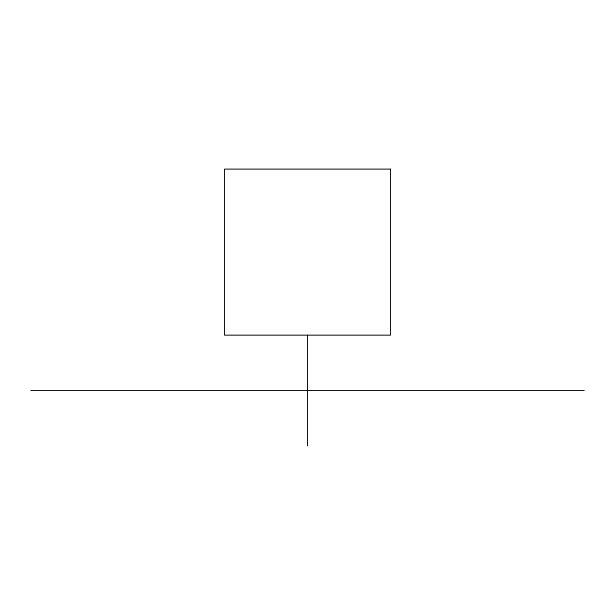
<?xml version="1.0" encoding="UTF-8"?>
<svg xmlns="http://www.w3.org/2000/svg" width="615" height="615" viewBox="0 0 615 615"><rect width="100%" height="100%" fill="white"/><g stroke="black" fill="none" stroke-linecap="round" stroke-linejoin="round"><path stroke-width="0.92" d="M30.75 390.525L584.25 390.525M307.5 335.175L307.5 445.875M390.525 169.125L224.475 169.125L224.475 335.175L390.525 335.175L390.525 169.125"/></g></svg>
